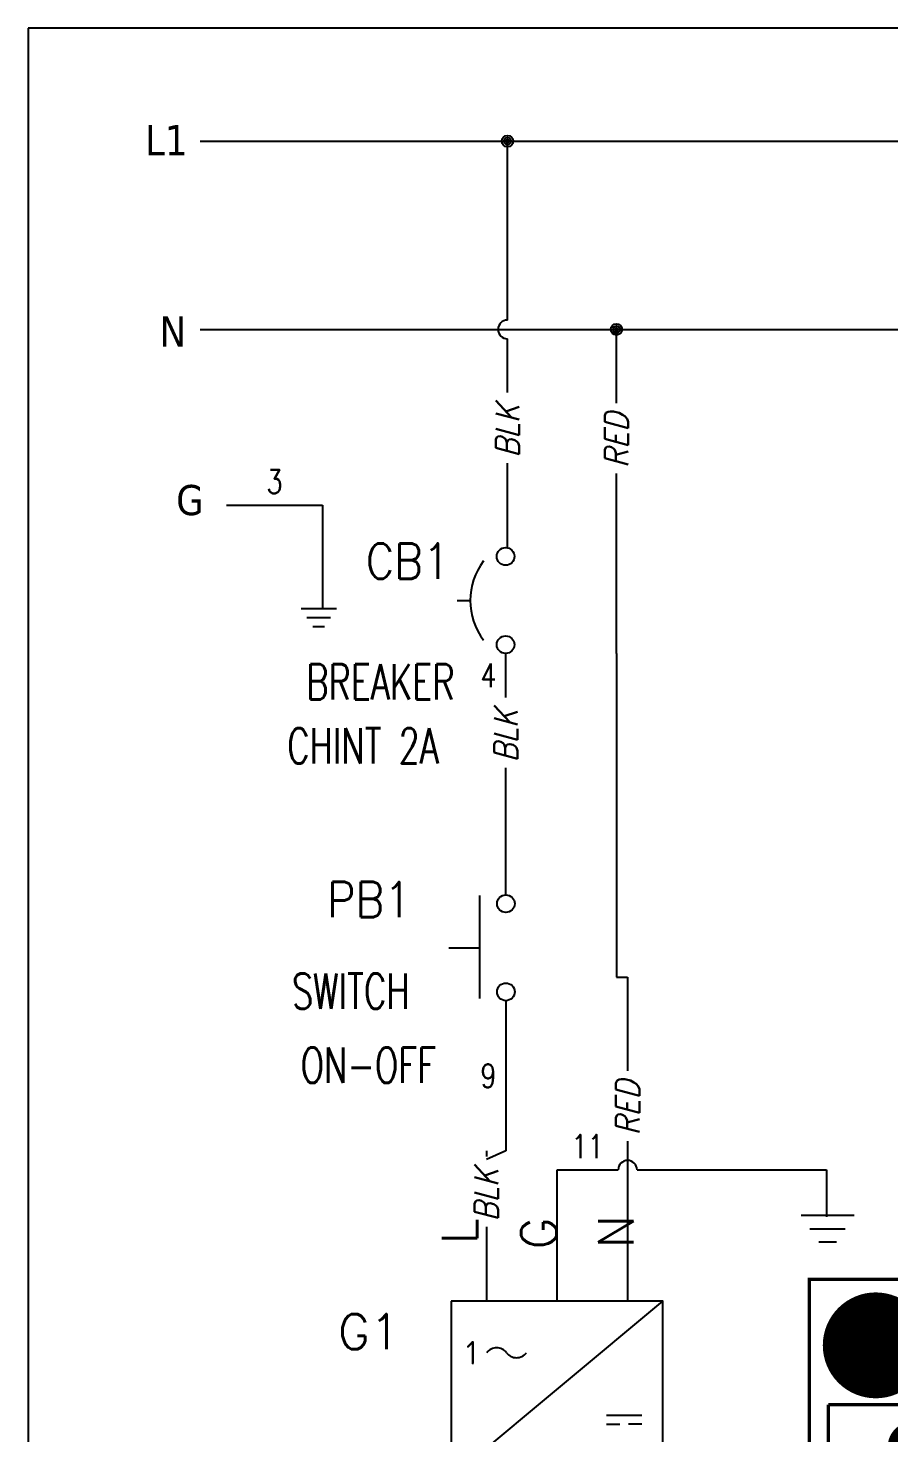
# Model space of a CAD drawing. Header units: millimetres. Extents: x 123.5 to 144.3, y 105.4 to 121.6.
# Drawn here: x 123.51 to 128.08, y 114.13 to 121.59 of the extents above; entities that cross this region are included whole.
import ezdxf
from ezdxf.enums import TextEntityAlignment as Align

# ---------------------------------------------------------------- set-up
doc = ezdxf.new("R2010")
doc.units = ezdxf.units.MM
doc.linetypes.add('HIDDEN2', pattern=[0.1875, 0.125, -0.0625])
for name, color, linetype in [('BLK_12AWG', 7, 'Continuous'), ('DESC', 250, 'Continuous'), ('MISC', 7, 'Continuous'), ('SYMS', 7, 'Continuous'), ('TAGS', 250, 'Continuous'), ('TERMS', 250, 'Continuous'), ('WIRES', 7, 'Continuous')]:
    doc.layers.add(name, color=color, linetype=linetype)
doc.layers.add('WIRENO', color=7, linetype='Continuous', true_color=0x000000)
doc.styles.get("Standard").update_dxf_attribs({"font": 'tahoma.ttf'})
doc.styles.add('WD', font='romans.shx')
doc.styles.add('WD_IEC', font='isocp2.shx', dxfattribs={"width": 0.9, "height": 4})

# ---------------------------------------------------------------- blocks, each defined once
blk = doc.blocks.new('VPW1_1PH')
for p, q in [((-0.125, -0.625), (0.625, 0)), ((0.4252, -0.4038), (0.5503, -0.4038)), ((0.4252, -0.4351), (0.4721, -0.4351)), ((0.5503, -0.4351), (0.5034, -0.4351))]:
    blk.add_line(p, q)
blk.add_lwpolyline([(-0.125, 0), (-0.125, -0.625), (0.625, -0.625), (0.625, 0)], close=True)
for centre, start, end in [((0.0364, -0.2089), 36.8699, 143.1301), ((0.1064, -0.1564), 216.8699, 323.1301)]:
    blk.add_arc(centre, 0.0438, start, end)
at = {"style": 'WD_IEC'}
blk.add_text('1', height=0.084, dxfattribs=at).set_placement((-0.0336, -0.1826), align=Align.MIDDLE_RIGHT)
at = {"linetype": 'Continuous', "style": 'WD', "flags": 8}
for tag, p in [('TERM02', (0.2098, 0.7277)), ('TERM03', (0.46, 0.7275)), ('TERM01', (-0.04, 0.6858)), ('TERM04', (0.085, -0.665)), ('TERM05', (0.335, -0.665))]:
    blk.add_attdef(tag, text='', height=0.125, rotation=90, dxfattribs=at).set_placement(p, align=Align.RIGHT)
at = {"style": 'WD', "width": 0.7}
for tag, p in [('INST', (-0.4155, 0.1687)), ('LOC', (-0.4155, -0.0009)), ('RATING1', (-0.4155, -0.3401)), ('XREF', (-0.4155, -0.5097)), ('DESC1', (-0.4155, -0.666)), ('DESC2', (-0.4155, -0.8222)), ('DESC3', (-0.4155, -0.9766))]:
    blk.add_attdef(tag, text='', height=0.125, dxfattribs=at).set_placement(p, align=Align.CENTER)
at = {"style": 'WD'}
for tag, p, height, flags in [('X2TERM01', (0, 0), 0.0125, 1), ('X2TERM02', (0.25, 0), 0.0125, 1), ('X2TERM03', (0.5, 0), 0.0125, 1), ('FAMILY', (0.6836, -0.525), 0.01, 9), ('X8TERM04', (0.125, -0.625), 0.0125, 1), ('X8TERM05', (0.375, -0.625), 0.0125, 1)]:
    blk.add_attdef(tag, p, '', height=height, dxfattribs=dict(at, flags=flags))
blk.add_attdef('TAG1', text='', height=0.125, dxfattribs=at).set_placement((-0.4155, -0.1705), align=Align.CENTER)
at = {"linetype": 'Continuous', "style": 'WD', "flags": 9}
for tag, p in [('MFG', (0.7089, -0.0854)), ('CAT', (0.7108, -0.0659)), ('ASSYCODE', (0.7089, -0.606))]:
    blk.add_attdef(tag, text='', height=0.01, dxfattribs=at).set_placement(p, align=Align.CENTER)
blk = doc.blocks.new('VPB11')
for p, q in [((-0.0938, 0.1849), (-0.0938, -0.1801)), ((-0.2022, 0), (-0.0938, 0))]:
    blk.add_line(p, q)
for centre in [(0, 0.1562), (0, -0.1562)]:
    blk.add_circle(centre, 0.0312)
at = {"style": 'WD'}
for tag, p, width in [('INST', (0.1269, 0.3902), 0.7), ('LOC', (0.1269, 0.2206), 0.7), ('TAG1', (0.1269, 0.0644), 0.9), ('XREF', (0.1287, -0.09), 0.7), ('DESC1', (0.1287, -0.242), 0.7), ('DESC2', (0.1287, -0.3982), 0.7)]:
    blk.add_attdef(tag, p, '', height=0.125, dxfattribs=dict(at, width=width))
at = {"linetype": 'Continuous', "style": 'WD'}
for tag, height, flags, p in [('TERM01', 0.125, 8, (-0.055, 0.2223)), ('MFG', 0.01, 9, (-0.1421, -0.0881)), ('CAT', 0.01, 9, (-0.1421, -0.0731))]:
    blk.add_attdef(tag, text='', height=height, dxfattribs=dict(at, flags=flags)).set_placement(p, align=Align.RIGHT)
at = {"color": 7, "style": 'WD', "flags": 1}
for tag, p in [('X2TERM01', (0, 0.1875)), ('X8TERM02', (0, -0.1875))]:
    blk.add_attdef(tag, p, '', height=0.0125, dxfattribs=at)
at = {"color": 7, "style": 'WD'}
for tag, p in [('X4LINK', (-0.2656, 0)), ('X1LINK', (0, 0))]:
    blk.add_attdef(tag, p, '', height=0.01, dxfattribs=at)
at = {"style": 'WD'}
for tag, flags, p in [('CONTACT', 1, (-0.1421, -0.0531)), ('FAMILY', 9, (-0.1421, -0.0365))]:
    blk.add_attdef(tag, text='', height=0.01, dxfattribs=dict(at, flags=flags)).set_placement(p, align=Align.RIGHT)
at = {"linetype": 'Continuous', "style": 'WD', "flags": 9}
blk.add_attdef('ASSYCODE', text='', height=0.01, dxfattribs=at).set_placement((-0.1551, -0.1064), align=Align.CENTER)
at = {"linetype": 'Continuous', "style": 'WD', "flags": 8}
blk.add_attdef('TERM02', text='', height=0.125, dxfattribs=at).set_placement((-0.0407, -0.2291), align=Align.TOP_RIGHT)
blk = doc.blocks.new('WDDOT')
for radius in [0.03, 0.0187, 0.00929]:
    blk.add_circle((0, 0), radius)
blk = doc.blocks.new('VGND2')
for p, q in [((0.09375, 0), (-0.09375, 0)), ((-0.0625, -0.046875), (0.0625, -0.046875)), ((-0.03125, -0.09375), (0.03125, -0.09375))]:
    blk.add_line(p, q)
at = {"style": 'WD', "flags": 1}
blk.add_attdef('X2TERM01', (0, 0), '', height=0.01, dxfattribs=at)
blk = doc.blocks.new('WD_WNV')
at = {"style": 'WD', "flags": 1}
for tag, p in [('W01USER', (-0.0625, 0.0938)), ('W02USER', (-0.0625, 0.0859)), ('W03USER', (-0.0625, 0.0781)), ('W04USER', (-0.0625, 0.0703)), ('W05USER', (-0.0625, 0.0625)), ('W06USER', (-0.0625, 0.0547)), ('W07USER', (-0.0625, 0.0469)), ('W08USER', (-0.0625, 0.0391)), ('W09USER', (-0.0625, 0.0312)), ('W10USER', (-0.0625, 0.0234))]:
    blk.add_attdef(tag, text='', height=0.005, dxfattribs=at).set_placement(p, align=Align.CENTER)
at = {"linetype": 'Continuous', "style": 'WD', "width": 0.8}
blk.add_attdef('WIRENO', text='', height=0.125, dxfattribs=at).set_placement((-0.05, 0), align=Align.MIDDLE_RIGHT)
blk = doc.blocks.new('WD_WNH')
at = {"linetype": 'Continuous', "style": 'WD', "width": 0.8}
blk.add_attdef('WIRENO', text='', height=0.125, dxfattribs=at).set_placement((0, 0.0625), align=Align.CENTER)
at = {"style": 'WD', "flags": 1}
for tag, p in [('W01USER', (0, 0.0781)), ('W02USER', (0, 0.0703)), ('W03USER', (0, 0.0625)), ('W04USER', (0, 0.0547)), ('W05USER', (0, 0.0469)), ('W06USER', (0, 0.0391)), ('W07USER', (0, 0.0312)), ('W08USER', (0, 0.0234)), ('W09USER', (0, 0.0156)), ('W10USER', (0, 0.0078))]:
    blk.add_attdef(tag, text='', height=0.005, dxfattribs=at).set_placement(p, align=Align.CENTER)
blk = doc.blocks.new('VT0_LGENERIC')
at = {"style": 'WD', "flags": 1}
for tag, p in [('X2TERM01', (0, 0.25)), ('X8TERM01', (0, -0.25))]:
    blk.add_attdef(tag, p, '', height=0.01, rotation=90, dxfattribs=at)
at = {"style": 'WD', "oblique": 15, "width": 0.9}
blk.add_attdef('COLOR', text='', height=0.125, rotation=90, dxfattribs=at).set_placement((0, 0), align=Align.MIDDLE_CENTER)
at = {"color": 7, "style": 'WD'}
for tag, p in [('X2_TINY_DOT_DONT_REMOVE', (0, 0.25)), ('X8_TINY_DOT_DONT_REMOVE', (0, -0.25))]:
    blk.add_attdef(tag, p, '', height=0.0001, rotation=90, dxfattribs=at)
blk = doc.blocks.new('EPAD')
at = {"const_width": 0.5}
blk.add_lwpolyline([(-0.25, 0, 1), (0.25, 0, 1)], format="xyb", close=True, dxfattribs=at)
blk = doc.blocks.new('trrr')
at = {"const_width": 0.008}
for points in [[(131.9923, 110.0392), (136.0143, 110.0392), (136.0143, 112.7412), (131.9923, 112.7412), (131.9923, 110.0392)], [(132.0373, 112.4452), (132.4373, 112.4452)], [(132.0373, 112.0452), (132.0373, 112.4452)]]:
    blk.add_lwpolyline(points, dxfattribs=at)
blk.add_circle((132.1493, 112.5852), 0.03)
for p, xscale, yscale in [((132.1493, 112.5852), 0.25, 0.25), ((132.2373, 112.3452), 0.12, 0.12)]:
    blk.add_blockref('EPAD', p, dxfattribs=dict(xscale=xscale, yscale=yscale))
blk = doc.blocks.new('VCB1')
at = {"linetype": 'HIDDEN2'}
blk.add_line((-0.1712, 0), (-0.125, 0), dxfattribs=at)
for centre in [(0, 0.1562), (0, -0.1562)]:
    blk.add_circle(centre, 0.0312)
blk.add_arc((0.1094, 0), 0.2344, 143.1301, 216.8699)
at = {"style": 'WD'}
for tag, p, width in [('INST', (0.2188, 0.3883), 0.7), ('LOC', (0.2188, 0.2188), 0.7), ('TAG1', (0.1269, 0.0644), 0.9), ('XREF', (0.1287, -0.09), 0.7), ('DESC1', (0.1287, -0.242), 0.7), ('DESC2', (0.1287, -0.3893), 0.7)]:
    blk.add_attdef(tag, p, '', height=0.125, dxfattribs=dict(at, width=width))
at = {"linetype": 'Continuous', "style": 'WD'}
for tag, height, flags, p in [('TERM01', 0.125, 8, (-0.055, 0.2066)), ('MFG', 0.01, 9, (-0.1421, -0.0881)), ('CAT', 0.01, 9, (-0.1421, -0.0731))]:
    blk.add_attdef(tag, text='', height=height, dxfattribs=dict(at, flags=flags)).set_placement(p, align=Align.RIGHT)
at = {"color": 7, "style": 'WD', "flags": 1}
for tag, p in [('X2TERM01', (0, 0.1875)), ('X8TERM02', (0, -0.1875))]:
    blk.add_attdef(tag, p, '', height=0.0125, dxfattribs=at)
at = {"style": 'WD', "width": 0.7}
blk.add_attdef('RATING1', text='', height=0.125, dxfattribs=at).set_placement((-0.1875, 0.0625), align=Align.RIGHT)
at = {"color": 7, "style": 'WD'}
for tag, p in [('X4LINK', (-0.25, 0)), ('X1LINK', (0, 0))]:
    blk.add_attdef(tag, p, '', height=0.01, dxfattribs=at)
at = {"style": 'WD', "flags": 9}
for tag, p in [('FAMILY', (-0.1421, -0.0365)), ('CONTACT', (-0.1288, -0.1291))]:
    blk.add_attdef(tag, text='', height=0.01, dxfattribs=at).set_placement(p, align=Align.RIGHT)
at = {"linetype": 'Continuous', "style": 'WD', "flags": 9}
blk.add_attdef('ASSYCODE', text='', height=0.01, dxfattribs=at).set_placement((-0.1533, -0.1061), align=Align.CENTER)
at = {"linetype": 'Continuous', "style": 'WD', "flags": 8}
blk.add_attdef('TERM02', text='', height=0.125, dxfattribs=at).set_placement((-0.0407, -0.2134), align=Align.TOP_RIGHT)

msp = doc.modelspace()

# ---------------------------------------------------------------- linework, layer by layer
at = {"color": 7, "linetype": 'Continuous'}
for p, q in [((144.2555, 121.5905), (123.5055, 121.5905)), ((123.5055, 121.5905), (123.5055, 105.4055))]:
    msp.add_line(p, q, dxfattribs=at)
at = {"layer": 'BLK_12AWG'}
for p, q in [((124.4182, 120.99), (132.3992, 120.99)), ((126.0508, 120.04), (126.0508, 120.99)), ((124.4182, 119.99), (132.6038, 119.99)), ((126.6292, 119.5977), (126.6292, 119.99)), ((126.0508, 119.6547), (126.0508, 119.94)), ((126.0508, 118.8312), (126.0508, 119.2801)), ((126.6292, 118.8315), (126.6292, 119.2252))]:
    msp.add_line(p, q, dxfattribs=at)
msp.add_arc((126.0508, 119.99), 0.05, 90, 270, dxfattribs=at)
at = {"layer": 'WIRES'}
for p, q in [((124.5586, 119.0568), (125.0687, 119.0568)), ((125.0687, 119.0568), (125.0687, 118.5065)), ((126.6292, 118.269), (126.6292, 118.8315)), ((126.0422, 118.0359), (126.0422, 118.2687)), ((126.6292, 118.269), (126.6292, 116.549)), ((126.0422, 116.9871), (126.0422, 117.6614)), ((126.6292, 116.549), (126.6887, 116.549)), ((126.6887, 116.549), (126.6887, 116.0517)), ((126.0422, 116.4246), (126.0422, 115.6268)), ((126.6887, 115.6792), (126.6887, 114.8289)), ((126.0422, 115.6268), (125.9387, 115.5808)), ((125.9387, 115.6268), (125.9387, 115.5976)), ((126.3137, 114.8289), (126.3137, 115.5262)), ((126.3137, 115.5262), (126.6387, 115.5262)), ((126.7387, 115.5262), (127.7451, 115.5262)), ((127.7451, 115.5262), (127.7451, 115.2762)), ((125.9387, 115.2231), (125.9387, 114.8289))]:
    msp.add_line(p, q, dxfattribs=at)
msp.add_arc((126.6887, 115.5262), 0.05, 0, 180, dxfattribs=at)

# ---------------------------------------------------------------- block references
at = {"layer": 'DESC', "xscale": 2.25, "yscale": 2.25, "zscale": 2.25}
msp.add_blockref('trrr', (-169.3299, -138.7226), dxfattribs=at)
at = {"layer": 'SYMS'}
for name, p in [('WDDOT', (126.0508, 120.99)), ('WDDOT', (126.6292, 119.99)), ('VGND2', (125.0483, 118.5065))]:
    msp.add_blockref(name, p, dxfattribs=at)
ref = msp.add_blockref('VT0_LGENERIC', (126.0508, 119.4506), dxfattribs=at)
ref.add_attrib('X2_TINY_DOT_DONT_REMOVE', '.', (126.0508, 119.6547), dxfattribs={"layer": 'MISC', "color": 7, "height": 0.0001, "rotation": 90, "style": 'WD'})
ref.add_attrib('X8_TINY_DOT_DONT_REMOVE', '.', (126.0508, 119.2801), dxfattribs={"layer": 'MISC', "color": 7, "height": 0.0001, "rotation": 90, "style": 'WD'})
ref.add_attrib('COLOR', 'BLK', dxfattribs={"layer": 'MISC', "height": 0.125, "rotation": 90, "style": 'WD', "oblique": 15, "width": 0.9}).set_placement((126.0508, 119.4506), align=Align.MIDDLE_CENTER)
ref = msp.add_blockref('VT0_LGENERIC', (126.6292, 119.4011), dxfattribs=at)
ref.add_attrib('X2_TINY_DOT_DONT_REMOVE', '.', (126.6292, 119.5977), dxfattribs={"layer": 'MISC', "color": 7, "height": 0.0001, "rotation": 90, "style": 'WD'})
ref.add_attrib('X8_TINY_DOT_DONT_REMOVE', '.', (126.6292, 119.2252), dxfattribs={"layer": 'MISC', "color": 7, "height": 0.0001, "rotation": 90, "style": 'WD'})
ref.add_attrib('COLOR', 'RED', dxfattribs={"layer": 'MISC', "height": 0.125, "rotation": 90, "style": 'WD', "oblique": 15, "width": 0.9}).set_placement((126.6292, 119.4011), align=Align.MIDDLE_CENTER)
ref = msp.add_blockref('VCB1', (126.0406, 118.55), dxfattribs=dict(at, xscale=1.5, yscale=1.5, zscale=1.5))
ref.add_attrib('DESC2', 'CHINT 2A', (124.8817, 117.6846), dxfattribs={"layer": 'DESC', "height": 0.1875, "style": 'WD', "width": 0.7})
ref.add_attrib('DESC1', 'BREAKER', (124.9825, 118.0244), dxfattribs={"layer": 'DESC', "height": 0.1875, "style": 'WD', "width": 0.7})
ref.add_attrib('TAG1', 'CB1', (125.2974, 118.6662), dxfattribs={"layer": 'TAGS', "height": 0.1875, "style": 'WD', "width": 0.9})
ref = msp.add_blockref('VT0_LGENERIC', (126.0422, 117.8319), dxfattribs=at)
ref.add_attrib('X2_TINY_DOT_DONT_REMOVE', '.', (126.0422, 118.0359), dxfattribs={"layer": 'MISC', "color": 7, "height": 0.0001, "rotation": 90, "style": 'WD'})
ref.add_attrib('X8_TINY_DOT_DONT_REMOVE', '.', (126.0422, 117.6614), dxfattribs={"layer": 'MISC', "color": 7, "height": 0.0001, "rotation": 90, "style": 'WD'})
ref.add_attrib('COLOR', 'BLK', dxfattribs={"layer": 'MISC', "height": 0.125, "rotation": 90, "style": 'WD', "oblique": 15, "width": 0.9}).set_placement((126.0422, 117.8319), align=Align.MIDDLE_CENTER)
ref = msp.add_blockref('VPB11', (126.0422, 116.7059), dxfattribs=dict(at, xscale=1.5, yscale=1.5, zscale=1.5))
ref.add_attrib('DESC2', 'ON-OFF', (124.9531, 115.9883), dxfattribs={"layer": 'DESC', "height": 0.1875, "style": 'WD', "width": 0.7})
ref.add_attrib('DESC1', 'SWITCH', (124.9067, 116.3818), dxfattribs={"layer": 'DESC', "height": 0.1875, "style": 'WD', "width": 0.7})
ref.add_attrib('TAG1', 'PB1', (125.0921, 116.8679), dxfattribs={"layer": 'TAGS', "height": 0.1875, "style": 'WD', "width": 0.9})
ref = msp.add_blockref('VT0_LGENERIC', (126.6887, 115.8551), dxfattribs=at)
ref.add_attrib('X2_TINY_DOT_DONT_REMOVE', '.', (126.6887, 116.0517), dxfattribs={"layer": 'MISC', "color": 7, "height": 0.0001, "rotation": 90, "style": 'WD'})
ref.add_attrib('X8_TINY_DOT_DONT_REMOVE', '.', (126.6887, 115.6792), dxfattribs={"layer": 'MISC', "color": 7, "height": 0.0001, "rotation": 90, "style": 'WD'})
ref.add_attrib('COLOR', 'RED', dxfattribs={"layer": 'MISC', "height": 0.125, "rotation": 90, "style": 'WD', "oblique": 15, "width": 0.9}).set_placement((126.6887, 115.8551), align=Align.MIDDLE_CENTER)
ref = msp.add_blockref('VT0_LGENERIC', (125.9387, 115.3936), dxfattribs=at)
ref.add_attrib('X2_TINY_DOT_DONT_REMOVE', '.', (125.9387, 115.5976), dxfattribs={"layer": 'MISC', "color": 7, "height": 0.0001, "rotation": 90, "style": 'WD'})
ref.add_attrib('X8_TINY_DOT_DONT_REMOVE', '.', (125.9387, 115.2231), dxfattribs={"layer": 'MISC', "color": 7, "height": 0.0001, "rotation": 90, "style": 'WD'})
ref.add_attrib('COLOR', 'BLK', dxfattribs={"layer": 'MISC', "height": 0.125, "rotation": 90, "style": 'WD', "oblique": 15, "width": 0.9}).set_placement((125.9387, 115.3936), align=Align.MIDDLE_CENTER)
at = {"layer": 'SYMS', "xscale": 1.5, "yscale": 1.5, "zscale": 1.5}
msp.add_blockref('VGND2', (127.7501, 115.2837), dxfattribs=at)
at = {"layer": 'SYMS'}
ref = msp.add_blockref('VPW1_1PH', (125.9387, 114.8289), dxfattribs=dict(at, xscale=1.5, yscale=1.5, zscale=1.5))
ref.add_attrib('DESC1', 'FUENTE', dxfattribs={"layer": 'DESC', "height": 0.1875, "style": 'WD', "width": 0.7}).set_placement((125.3155, 113.83), align=Align.CENTER)
ref.add_attrib('DESC2', '12V 1.3A', dxfattribs={"layer": 'DESC', "height": 0.1875, "style": 'WD', "width": 0.7}).set_placement((125.3155, 113.5956), align=Align.CENTER)
ref.add_attrib('TAG1', 'G1', dxfattribs={"layer": 'TAGS', "height": 0.1875, "style": 'WD'}).set_placement((125.3155, 114.5731), align=Align.CENTER)
ref.add_attrib('TERM03', 'N', dxfattribs={"layer": 'TERMS', "linetype": 'Continuous', "height": 0.1875, "rotation": 90, "style": 'WD', "flags": 8}).set_placement((126.7201, 115.2865), align=Align.RIGHT)
ref.add_attrib('TERM02', 'G', dxfattribs={"layer": 'TERMS', "linetype": 'Continuous', "height": 0.1875, "rotation": 90, "style": 'WD', "flags": 8}).set_placement((126.3115, 115.2724), align=Align.RIGHT)
ref.add_attrib('TERM01', 'L', dxfattribs={"layer": 'TERMS', "linetype": 'Continuous', "height": 0.1875, "rotation": 90, "style": 'WD', "flags": 8}).set_placement((125.8889, 115.2686), align=Align.RIGHT)
ref.add_attrib('TERM05', 'M', dxfattribs={"layer": 'TERMS', "linetype": 'Continuous', "height": 0.1875, "rotation": 90, "style": 'WD', "flags": 8}).set_placement((126.4412, 113.8314), align=Align.RIGHT)
ref.add_attrib('TERM04', '+', dxfattribs={"layer": 'TERMS', "linetype": 'Continuous', "height": 0.1875, "rotation": 90, "style": 'WD', "flags": 8}).set_placement((126.0662, 113.8314), align=Align.RIGHT)
at = {"layer": 'WIRENO'}
ref = msp.add_blockref('WD_WNH', (124.8137, 119.0568), dxfattribs=at)
ref.add_attrib('WIRENO', '3', dxfattribs={"linetype": 'Continuous', "height": 0.125, "style": 'WD', "width": 0.8}).set_placement((124.8137, 119.1193), align=Align.CENTER)
ref = msp.add_blockref('WD_WNV', (126.0422, 118.1523), dxfattribs=at)
ref.add_attrib('WIRENO', '4', dxfattribs={"linetype": 'Continuous', "height": 0.125, "style": 'WD', "width": 0.8}).set_placement((125.9922, 118.1523), align=Align.MIDDLE_RIGHT)
ref = msp.add_blockref('WD_WNV', (126.0422, 116.0257), dxfattribs=at)
ref.add_attrib('WIRENO', '9', dxfattribs={"linetype": 'Continuous', "height": 0.125, "style": 'WD', "width": 0.8}).set_placement((125.9922, 116.0257), align=Align.MIDDLE_RIGHT)
ref = msp.add_blockref('WD_WNH', (126.4762, 115.5262), dxfattribs=at)
ref.add_attrib('WIRENO', '11', dxfattribs={"linetype": 'Continuous', "height": 0.125, "style": 'WD', "width": 0.8}).set_placement((126.4762, 115.5887), align=Align.CENTER)

# ---------------------------------------------------------------- texts
at = {"char_height": 0.16, "attachment_point": 1}
for s, insert in [('L1', (124.1264, 121.075)), ('N', (124.2034, 120.0591)), ('G', (124.2917, 119.1638))]:
    msp.add_mtext_dynamic_manual_height_columns(s, width=0.371937, gutter_width=0.05, heights=[0], dxfattribs=dict(at, insert=insert))

doc.saveas('drawing.dxf')
